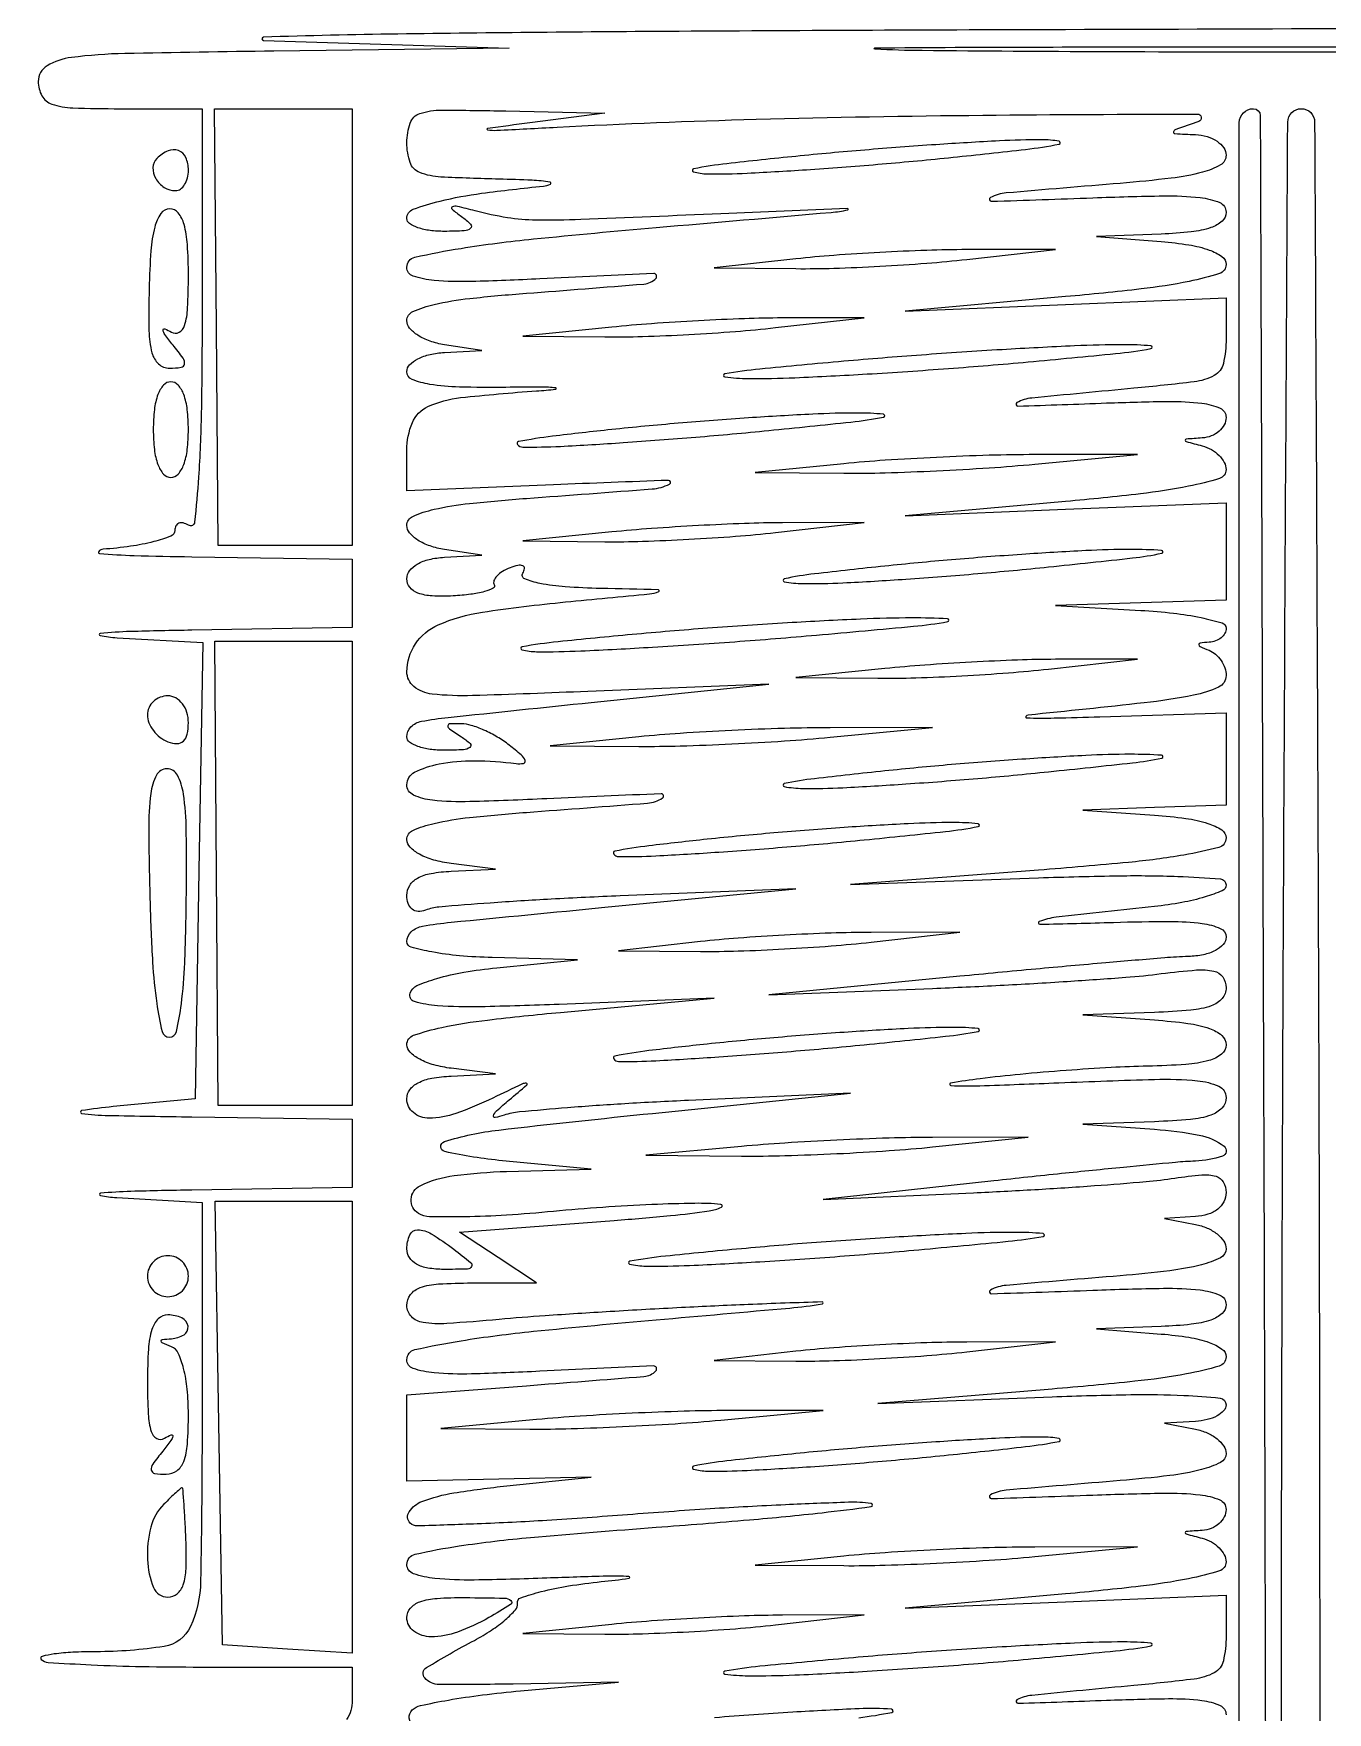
# Model space of a CAD drawing. Extents: x 23 to 255, y 40 to 184.
# Drawn here: x 81.78 to 89.8, y 124.58 to 134.98 of the extents above; entities that cross this region are included whole.
import ezdxf

# ---------------------------------------------------------------- set-up
doc = ezdxf.new("R2010")
doc.units = 0
doc.header["$MEASUREMENT"] = 0

msp = doc.modelspace()

# ---------------------------------------------------------------- linework, layer by layer
for points in [[(207.919475, 175.632891, 0.000007), (191.762556, 175.634099, 0.00002), (173.0434, 175.634494, 0.000013), (151.49745, 175.633531)], [(91.903364, 135.017614, -0.000504), (88.17435, 135.003414, 0.00075), (85.779902, 134.993114, 0.00189), (84.035956, 134.976404, 0.005113), (83.204079, 134.956778, 0.967788), (83.2041, 134.937), (84.7269, 134.888771), (83.26755, 134.870586, 0.00191), (82.344326, 134.855553, 0.026907), (82.014042, 134.831099, 0.101701), (81.86309, 134.779326, 0.265401), (81.8082, 134.6832, 0.12648), (81.831268, 134.593468, 0.188641), (81.8928, 134.5422, 0.072107), (82.022102, 134.518967, 0.008455), (82.3158, 134.514), (82.8234, 134.514), (82.8234, 133.197707, -0.004353), (82.818444, 132.628502, -0.012355), (82.801731, 132.231958, -0.009745), (82.777565, 131.952699, -0.552343), (82.7388, 131.9337, 0.077421), (82.706453, 131.947339, 0.155038), (82.679051, 131.945608, 0.185862), (82.660894, 131.929086, 0.116774), (82.6542, 131.900814, -0.310168), (82.63021, 131.865862, -0.027953), (82.523731, 131.831534, -0.028601), (82.380284, 131.802636, -0.017943), (82.21005, 131.784571, 0.195477), (82.183075, 131.771342, 0.618214), (82.188371, 131.758029, 0.013949), (82.402462, 131.745842, 0.003306), (82.75995, 131.73785), (83.754, 131.7222), (83.754, 131.5107), (83.754, 131.2992), (82.75995, 131.282899, 0.00266), (82.379334, 131.274632, 0.018193), (82.192142, 131.262744, 0.863609), (82.191536, 131.249671, 0.033962), (82.296677, 131.23651), (82.827454, 131.206421), (82.804277, 129.79346), (82.7811, 128.3805), (82.2735, 128.331272, 0.01452), (82.0767, 128.306399, 0.867004), (82.076914, 128.289294, 0.027322), (82.242963, 128.276805, 0.001534), (82.75995, 128.267822), (83.754, 128.2536), (83.754, 128.0421), (83.754, 127.8306), (82.75995, 127.814299, 0.002716), (82.382346, 127.806055, 0.018001), (82.194172, 127.794136, 0.860153), (82.193507, 127.781064, 0.036054), (82.29465, 127.767962), (82.8234, 127.737926), (82.8234, 126.397414, -0.004383), (82.81456, 125.388994, -0.102561), (82.751945, 125.111517, -0.25226), (82.588322, 124.987068, -0.039028), (82.167881, 124.9542, 0.011491), (82.022301, 124.950854, 0.023076), (81.907857, 124.940283, 0.029404), (81.832362, 124.925212, 0.579342), (81.827376, 124.906824, 0.183438), (81.869781, 124.887757, 0.002937), (82.13685, 124.873365, 0.00728), (82.450819, 124.862873, 0.004711), (82.814376, 124.859448), (83.754, 124.859448), (83.754, 124.653024, -0.142466), (83.719285, 124.533662, -0.198633)], [(84.134741, 124.494727, -0.465986), (84.12596, 124.59324, -0.145361), (84.177186, 124.621149, -0.008909), (84.349753, 124.654756, -0.012653), (84.560049, 124.686372, -0.008995), (84.79712, 124.711577), (85.4037, 124.765055), (84.751876, 124.753877, -0.005344), (84.293364, 124.750916, -0.213165), (84.203623, 124.791453, -0.470431), (84.2136, 124.856172, -0.011539), (84.511197, 125.02473, 0.022732), (84.616402, 125.087469, 0.032035), (84.703495, 125.153297, 0.033184), (84.764895, 125.21375, 0.217745), (84.777264, 125.254014, -0.355587), (84.798447, 125.288369, -0.020512), (84.92545, 125.326818, -0.023766), (85.094222, 125.361984, -0.014388), (85.296663, 125.388272, 0.010244), (85.468997, 125.409199, 0.901797), (85.468589, 125.419912, 0.02354), (85.3314, 125.422377, 0.001777), (84.95955, 125.410227, -0.005104), (84.509153, 125.398512, -0.028119), (84.266603, 125.408322, -0.058812), (84.133001, 125.437377, -0.320099), (84.0924, 125.494298, -0.350317), (84.143504, 125.558287, -0.018664), (84.417402, 125.609726, -0.015268), (84.859264, 125.662014, -0.003193), (85.63635, 125.724991, 0.002858), (86.21452, 125.771458, 0.005946), (86.664637, 125.815622, 0.006697), (86.968693, 125.853239, 0.86696), (86.9688, 125.871745, 0.045249), (86.828771, 125.879825, 0.003222), (86.438271, 125.864493, 0.004517), (85.972151, 125.838961, 0.003393), (85.459743, 125.802754, -0.003782), (84.958821, 125.767751, -0.005985), (84.528951, 125.74614, -0.001873), (84.158276, 125.733341, -0.206921), (84.113193, 125.751207, -0.358446), (84.106327, 125.821731, -0.154309), (84.185523, 125.884897, -0.052208), (84.384061, 125.938298, -0.013534), (84.712706, 125.981721), (85.2345, 126.036341), (84.663273, 126.024021), (84.092045, 126.0117), (84.092223, 126.279056), (84.0924, 126.546411), (84.83265, 126.602479, 0.001208), (85.561652, 126.659466, 0.18467), (85.635452, 126.694721, 0.674913), (85.621909, 126.724448, 0.001336), (84.91725, 126.691504, -0.00542), (84.492938, 126.67514, -0.028709), (84.260569, 126.682042, -0.059253), (84.131687, 126.708902, -0.322247), (84.0924, 126.76353, -0.350405), (84.142131, 126.825779, -0.015994), (84.428227, 126.880999, -0.014618), (84.876769, 126.939389, -0.003366), (85.63635, 127.010605, 0.00059), (86.464369, 127.083603, 0.018662), (86.66695, 127.109353, 0.93541), (86.665786, 127.121313, 0.002676), (86.2074, 127.10496, 0.002552), (85.793062, 127.085838, 0.002121), (85.352543, 127.061381, 0.00214), (84.94924, 127.03554, 0.005795), (84.66345, 127.012669, -0.006703), (84.340924, 126.987448, -0.053871), (84.192445, 126.993838, -0.161485), (84.120763, 127.030326, -0.197442), (84.0924, 127.099351, -0.163808), (84.115071, 127.166694, -0.147805), (84.174758, 127.210017, -0.069008), (84.289094, 127.232785, -0.014346), (84.49425, 127.238957), (84.8961, 127.239515), (84.657422, 127.396883), (84.418744, 127.554251), (85.376522, 127.626326, 0.00473), (85.725927, 127.655946, 0.013828), (85.965973, 127.685302, 0.070645), (86.041292, 127.70781, 0.767171), (86.0382, 127.725882, 0.027106), (85.877161, 127.732059, 0.006598), (85.61126, 127.724332, 0.006745), (85.306192, 127.707311, 0.006672), (85.000586, 127.682019, -0.008349), (84.709673, 127.658925, -0.011701), (84.449228, 127.648731, -0.008131), (84.233227, 127.648847, -0.135005), (84.164898, 127.66888, -0.274972), (84.118475, 127.757931, -0.273733), (84.174502, 127.841515, -0.079059), (84.385387, 127.904013, -0.025619), (84.710743, 127.929802), (85.2345, 127.944404), (84.6846, 127.996251, -0.031527), (84.327607, 128.052779, -0.766567), (84.324963, 128.114673, -0.047734), (84.661333, 128.186383, -0.00339), (85.6152, 128.289674), (86.8419, 128.414099), (85.837121, 128.369377, 0.003754), (85.442234, 128.34883, 0.005141), (85.087158, 128.324013, 0.003403), (84.790026, 128.298137, 0.058944), (84.695021, 128.277746, -0.035118), (84.639104, 128.262933, -0.573173), (84.628783, 128.274733, -0.129279), (84.648526, 128.304905, -0.008682), (84.7269, 128.373214, 0.00328), (84.835134, 128.465509, 0.654218), (84.831964, 128.475738, 0.140193), (84.805783, 128.471326, 0.001275), (84.625351, 128.384595, -0.027243), (84.395924, 128.288634, -0.083694), (84.230663, 128.259468, -0.177067), (84.132804, 128.294395, -0.222957), (84.0924, 128.3805, -0.162025), (84.110906, 128.436108, -0.114508), (84.161632, 128.478856, -0.074596), (84.246849, 128.50741, -0.03131), (84.36735, 128.520939), (84.6423, 128.534478), (84.36735, 128.568599, -0.036701), (84.260299, 128.589947, -0.054828), (84.171766, 128.625283, -0.070139), (84.111963, 128.668827, -0.203075), (84.0924, 128.715007, -0.319766), (84.13382, 128.773151, -0.031335), (84.309417, 128.821783, -0.022714), (84.591796, 128.867966, -0.006092), (85.04415, 128.915414), (85.9959, 129.003534), (85.036443, 128.964997, -0.00443), (84.546461, 128.949664, -0.024294), (84.281906, 128.956585, -0.051541), (84.139959, 128.982081, -0.425139), (84.112429, 129.03418, -0.214135), (84.154952, 129.080772, -0.031138), (84.278613, 129.125475, -0.029219), (84.446166, 129.164035, -0.017461), (84.648886, 129.191128), (85.1499, 129.240356), (84.62115, 129.254578, -0.015024), (84.418456, 129.266131, -0.024451), (84.24772, 129.289474, -0.021436), (84.118196, 129.319477, -0.337032), (84.0924, 129.3534, -0.211049), (84.119726, 129.415255, -0.142739), (84.189989, 129.449652, -0.018547), (84.366492, 129.473553, -0.00033), (85.3191, 129.566099), (86.5035, 129.680375), (85.413117, 129.63663, 0.003368), (84.986996, 129.616659, 0.004812), (84.609203, 129.592753, 0.002712), (84.291106, 129.567814, 0.070804), (84.207567, 129.548691, -0.101447), (84.161678, 129.541087, -0.160033), (84.124591, 129.554851, -0.145872), (84.100625, 129.589263, -0.079831), (84.0924, 129.640449, -0.141753), (84.11014, 129.701765, -0.12808), (84.15843, 129.747002, -0.082073), (84.242408, 129.776163, -0.030318), (84.36735, 129.789939), (84.6423, 129.803478), (84.36735, 129.837599, -0.0364), (84.259215, 129.859096, -0.056305), (84.170918, 129.894516, -0.073189), (84.11194, 129.938438, -0.198698), (84.0924, 129.985666, -0.297068), (84.129437, 130.042501, -0.047934), (84.261126, 130.086134, -0.029582), (84.480832, 130.122718, -0.007985), (84.83265, 130.154427, 0.00111), (85.58438, 130.211771, 0.12752), (85.677036, 130.243718, 0.758945), (85.668684, 130.269496, 0.001312), (84.95955, 130.238605, -0.004487), (84.481728, 130.22083, -0.032139), (84.25094, 130.229152, -0.085003), (84.13311, 130.26175, -0.290615), (84.0924, 130.325875, -0.286314), (84.140597, 130.403144, -0.066219), (84.292669, 130.454069, -0.049453), (84.511708, 130.474291, -0.030811), (84.7692, 130.456661, 0.07618), (84.814828, 130.45767, 0.468157), (84.825027, 130.475446, 0.125881), (84.801094, 130.510041, 0.014288), (84.7269, 130.570847, 0.0315), (84.652798, 130.621001, 0.028059), (84.570126, 130.663615, 0.029125), (84.491308, 130.693425, 0.073221), (84.4308, 130.703014, 0.012024), (84.357326, 130.702055, 0.403388), (84.3462, 130.690508, 0.247087), (84.355711, 130.672437, 0.00703), (84.4308, 130.6224, -0.043106), (84.483939, 130.581168, -0.461139), (84.482992, 130.557162, -0.155556), (84.443569, 130.542386, -0.011096), (84.32505, 130.539095, -0.03458), (84.235939, 130.544767, -0.052836), (84.160741, 130.563032, -0.069028), (84.109065, 130.590045, -0.242407), (84.0924, 130.6224, -0.199158), (84.117968, 130.684044, -0.151183), (84.18339, 130.718467, -0.019811), (84.348021, 130.742448, -0.000354), (85.2345, 130.835264), (86.3343, 130.949627), (85.21335, 130.903478, -0.002396), (84.500067, 130.877535, -0.035036), (84.248637, 130.887214, -0.143032), (84.13647, 130.93367, -0.227298), (84.0924, 131.025605, -0.149292), (84.144999, 131.19784, -0.141841), (84.285735, 131.31547, -0.066766), (84.560804, 131.394885, -0.012962), (85.075013, 131.457833, 0.000433), (85.595614, 131.508361, 0.067399), (85.652877, 131.521902, 0.820458), (85.650969, 131.533002, 0.00125), (85.292957, 131.541566, -0.012159), (85.074214, 131.551578, -0.031174), (84.917208, 131.572484, -0.049179), (84.822405, 131.601084, -0.462592), (84.810901, 131.636631, 0.113925), (84.82057, 131.665165, 0.32884), (84.810529, 131.682086, 0.156144), (84.780573, 131.68479, 0.03668), (84.73178, 131.670066, 0.043344), (84.684107, 131.646858, 0.070488), (84.649169, 131.618581, 0.101393), (84.631735, 131.589989, 0.226974), (84.634238, 131.565285, -0.438724), (84.627906, 131.543231, -0.04923), (84.573263, 131.522288, -0.035309), (84.487932, 131.505255, -0.018463), (84.379952, 131.495564, -0.025133), (84.248557, 131.495257, -0.076269), (84.161211, 131.512978, -0.134052), (84.111208, 131.548595, -0.173036), (84.0924, 131.601314, -0.164738), (84.109232, 131.651014, -0.099466), (84.156472, 131.692399, -0.073643), (84.230554, 131.721485, -0.043196), (84.32505, 131.734876), (84.5577, 131.747552), (84.32505, 131.782795, -0.045333), (84.236022, 131.804671, -0.059536), (84.160741, 131.841081, -0.07308), (84.109482, 131.885616, -0.179279), (84.0924, 131.931725, -0.297701), (84.12941, 131.988376, -0.047613), (84.261359, 132.031847, -0.029498), (84.481186, 132.068253, -0.007993), (84.83265, 132.099671, 0.001002), (85.612058, 132.158372, 0.096458), (85.719336, 132.188004, 0.806733), (85.713485, 132.211047, 0.001296), (85.00185, 132.183885), (84.0924, 132.14681), (84.0924, 132.398193, -0.099427), (84.126653, 132.568743, -0.188619), (84.222646, 132.667885, -0.080471), (84.425604, 132.723635, -0.00937), (84.8961, 132.765499, 0.010556), (85.014605, 132.776326, 0.892568), (85.014614, 132.784176, 0.029239), (84.927254, 132.789084, 0.002567), (84.705553, 132.787429, -0.009342), (84.417542, 132.789182, -0.033438), (84.234329, 132.806015, -0.057177), (84.124985, 132.836595, -0.305431), (84.092203, 132.88545, -0.199444), (84.10949, 132.926847, -0.077904), (84.160683, 132.963859, -0.060894), (84.235982, 132.991249, -0.043226), (84.32505, 133.003876), (84.5577, 133.016552), (84.32505, 133.051795, -0.045333), (84.236022, 133.073671, -0.059536), (84.160741, 133.110081, -0.07308), (84.109482, 133.154616, -0.179279), (84.0924, 133.200725, -0.297464), (84.1294, 133.257414, -0.04725), (84.261696, 133.301234, -0.029436), (84.481707, 133.338223, -0.008029), (84.83265, 133.370479, 0.001208), (85.561652, 133.427466, 0.18467), (85.635452, 133.462721, 0.674913), (85.621909, 133.492448, 0.001336), (84.91725, 133.459504, -0.00542), (84.492938, 133.44314, -0.028709), (84.260569, 133.450042, -0.059253), (84.131687, 133.476902, -0.322247), (84.0924, 133.53153, -0.350541), (84.142144, 133.593764, -0.016029), (84.428043, 133.648783, -0.014625), (84.876473, 133.706868, -0.003362), (85.63635, 133.777621, 0.000138), (86.721725, 133.871628, 0.030432), (86.82398, 133.886823, 0.919586), (86.822925, 133.895244, 0.000349), (86.0382, 133.862585, -0.000698), (85.169298, 133.827031, -0.012851), (84.893399, 133.823224, -0.036748), (84.715229, 133.83847, -0.024749), (84.5154, 133.880711, 0.006222), (84.405184, 133.90831, 0.157263), (84.374604, 133.905887, 0.56479), (84.372324, 133.890952, 0.018453), (84.4308, 133.845834, -0.037312), (84.487655, 133.798445, -0.439548), (84.486964, 133.772769, -0.168291), (84.448341, 133.757244, -0.010792), (84.32505, 133.753895, -0.032975), (84.235931, 133.759281, -0.050764), (84.160741, 133.776706, -0.065847), (84.108862, 133.802452, -0.249657), (84.0924, 133.833367, -0.311563), (84.132189, 133.891022, -0.032375), (84.298257, 133.942019, -0.025127), (84.555799, 133.989676, -0.008278), (84.9384, 134.034326, 0.089826), (84.981678, 134.046714, 0.732188), (84.979775, 134.059205, 0.027706), (84.867917, 134.070453, 0.005279), (84.66345, 134.077461, -0.006237), (84.302406, 134.090528, -0.081867), (84.172009, 134.118597, -0.219941), (84.112635, 134.180765, -0.082544), (84.0924, 134.3025, -0.083626), (84.11305, 134.425101, -0.235694), (84.173463, 134.484168, -0.078723), (84.307612, 134.505001, -0.005033), (84.70575, 134.499778), (85.3191, 134.485556), (84.8538, 134.4257, 0.001609), (84.591669, 134.391122, 0.865012), (84.591588, 134.383079, 0.051262), (84.649223, 134.380067, 0.000622), (85.023, 134.399324, -0.00648), (86.257636, 134.448435, -0.004428), (87.661232, 134.473619, -0.001804), (88.991455, 134.480904, -0.845633), (88.9992, 134.435447, 0.002136), (88.856103, 134.384841, 0.248644), (88.843204, 134.370692, 0.472098), (88.851192, 134.359744, 0.003502), (88.97805, 134.353233, -0.060571), (89.050837, 134.341093, -0.076687), (89.112485, 134.312121, -0.092644), (89.153848, 134.271433, -0.153404), (89.1684, 134.225118, -0.270959), (89.133506, 134.165455, -0.063457), (89.02185, 134.120128, -0.035148), (88.828682, 134.083254, -0.009062), (88.51275, 134.051482, 0.001076), (87.806012, 133.991794, 0.100385), (87.707696, 133.962829, 0.794875), (87.713672, 133.940276, 0.00149), (88.34355, 133.961969, -0.005209), (88.780075, 133.973754, -0.031098), (89.00745, 133.963377, -0.071975), (89.128756, 133.932211, -0.302668), (89.1684, 133.87272, -0.215336), (89.143465, 133.817507, -0.099699), (89.07381, 133.777285, -0.054779), (88.95267, 133.750771, -0.017027), (88.76655, 133.737351), (88.3647, 133.722102), (88.76655, 133.690416, -0.019505), (88.938382, 133.670098, -0.045543), (89.063814, 133.638374, -0.068169), (89.142979, 133.597675, -0.244662), (89.1684, 133.548833, -0.327173), (89.126815, 133.492084, -0.027038), (88.938732, 133.443668, -0.021158), (88.642259, 133.397168, -0.005888), (88.17435, 133.349517), (87.1803, 133.260097), (88.17435, 133.30096), (89.1684, 133.341823), (89.1684, 133.088645, -0.055454), (89.151322, 132.935136, -0.217403), (89.095071, 132.8611, -0.093782), (88.97016, 132.821651, -0.006343), (88.59735, 132.781908, 0.001159), (87.964126, 132.721036, 0.099484), (87.872502, 132.693047, 0.791353), (87.878254, 132.671674, 0.001728), (88.42815, 132.690616, -0.006153), (88.811551, 132.700426, -0.033404), (89.019097, 132.68931, -0.074796), (89.131272, 132.658313, -0.296203), (89.1684, 132.601138, -0.122331), (89.157074, 132.555538, -0.09365), (89.12491, 132.515244, -0.084741), (89.076913, 132.486388, -0.076659), (89.02035, 132.473786, 0.002113), (88.921035, 132.466781, 0.392517), (88.9146, 132.459847, 0.339035), (88.920845, 132.451696, 0.001923), (89.02035, 132.425283, -0.064396), (89.076949, 132.402399, -0.067366), (89.12491, 132.366137, -0.074813), (89.157318, 132.322569, -0.123168), (89.1684, 132.278265, -0.329532), (89.127283, 132.222653, -0.025287), (88.935714, 132.174363, -0.020682), (88.637698, 132.127794, -0.005984), (88.17435, 132.080517), (87.1803, 131.991097), (88.17435, 132.03196), (89.1684, 132.072823), (89.1684, 131.770612), (89.1684, 131.4684), (88.63965, 131.452099), (88.1109, 131.435799), (88.63965, 131.405762, -0.014263), (88.842341, 131.388437, -0.023105), (89.01308, 131.360884, -0.019348), (89.143559, 131.328276, -0.333393), (89.1684, 131.295163, -0.1274), (89.160306, 131.263912, -0.093808), (89.137336, 131.236303, -0.083463), (89.103058, 131.216529, -0.073541), (89.06265, 131.207921, 0.011437), (89.007373, 131.203158, 0.382689), (88.9992, 131.194044, 0.295955), (89.00683, 131.182282, 0.009076), (89.06265, 131.158571, -0.083626), (89.103079, 131.133762, -0.064866), (89.137336, 131.095017, -0.064907), (89.160503, 131.048817, -0.083991), (89.1684, 131.002138, -0.294335), (89.121956, 130.930076, -0.05715), (88.967412, 130.880296, -0.021864), (88.660733, 130.83278, -0.002319), (87.9417, 130.756745, 0.24253), (87.927949, 130.747803, 0.567912), (87.932579, 130.739615, 0.010778), (88.10405, 130.739338, 0.002649), (88.38585, 130.746452), (89.1684, 130.770357), (89.1684, 130.484879), (89.1684, 130.1994), (88.72425, 130.18375), (88.2801, 130.168101), (88.72425, 130.137029, -0.016544), (88.918904, 130.116923, -0.043076), (89.056149, 130.085927, -0.067069), (89.141252, 130.045638, -0.253933), (89.1684, 129.995631, -0.339471), (89.123858, 129.937586, -0.023049), (88.907224, 129.890131, -0.018615), (88.564495, 129.84451, -0.004725), (88.00515, 129.796479), (86.8419, 129.707655), (88.00515, 129.748836, -0.005046), (88.508364, 129.761568, -0.013284), (88.869103, 129.757469, -0.009188), (89.133244, 129.742581, -0.392506), (89.1684, 129.704696, -0.301264), (89.144594, 129.668772, -0.027141), (89.037931, 129.630312, -0.028153), (88.894474, 129.595889, -0.017843), (88.72425, 129.571288, 0.001015), (88.115127, 129.504088, 0.064532), (88.010997, 129.478518, 0.839703), (88.014505, 129.460838, 0.002255), (88.47045, 129.472942, -0.007054), (88.82021, 129.478868, -0.033215), (89.020572, 129.466113, -0.067614), (89.132603, 129.43571, -0.301349), (89.1684, 129.381709, -0.184313), (89.151244, 129.336751, -0.091276), (89.102263, 129.298762, -0.068249), (89.027608, 129.272241, -0.043223), (88.93575, 129.261289, 0.01235), (88.787802, 129.252851, 0.00115), (88.423523, 129.222189, 0.001479), (87.989276, 129.183338, 0.001161), (87.5187, 129.138731), (86.3343, 129.023684), (87.3495, 129.063962, 0.003062), (87.767642, 129.083117, 0.003084), (88.184528, 129.107354, 0.003008), (88.547553, 129.132901, 0.012418), (88.76655, 129.155119, -0.011003), (88.9849, 129.177896, -0.073871), (89.093381, 129.170775, -0.188955), (89.147374, 129.134895, -0.15389), (89.1684, 129.068199, -0.180022), (89.14331, 129.000771, -0.132185), (89.076678, 128.955625, -0.06139), (88.949912, 128.928603, -0.013045), (88.72425, 128.91475), (88.2801, 128.899101), (88.72425, 128.868029, -0.015175), (88.931964, 128.847148, -0.050622), (89.065187, 128.815716, -0.092421), (89.14157, 128.772269, -0.220814), (89.1684, 128.714479, -0.229959), (89.140139, 128.656281, -0.100587), (89.061541, 128.616733, -0.049248), (88.919165, 128.592695, -0.01213), (88.68195, 128.582112, 0.008911), (88.456192, 128.573495, 0.004728), (88.176862, 128.555194, 0.004703), (87.891531, 128.531088, 0.007272), (87.6456, 128.504364, 0.014368), (87.461796, 128.4763, 0.890433), (87.462711, 128.462125, 0.021578), (87.641822, 128.46066, 0.001593), (88.13205, 128.479375, -0.003388), (88.725166, 128.499884, -0.02896), (88.990819, 128.491882, -0.082736), (89.123069, 128.457674, -0.296396), (89.1684, 128.387922, -0.188551), (89.142919, 128.322754, -0.12558), (89.074851, 128.278595, -0.059374), (88.94698, 128.251737, -0.013301), (88.72425, 128.23795), (88.2801, 128.222301), (88.72425, 128.191229, -0.029405), (89.001535, 128.155362, -0.119158), (89.155636, 128.085688, -0.593968), (89.14562, 128.024775, -0.075858), (88.97805, 127.993511, 0.014927), (88.854881, 127.985756, 0.001215), (88.532975, 127.955029, 0.001633), (88.149103, 127.916181, 0.001255), (87.7302, 127.871341), (86.6727, 127.755461), (87.6033, 127.797784, 0.003274), (87.982845, 127.817536, 0.0035), (88.353728, 127.841879, 0.003323), (88.672218, 127.867153, 0.01636), (88.85115, 127.888466, -0.015877), (89.017692, 127.908466, -0.090824), (89.105954, 127.900199, -0.19862), (89.151276, 127.864537, -0.128701), (89.1684, 127.799113, -0.119407), (89.15468, 127.742482, -0.108046), (89.116247, 127.695975, -0.090894), (89.055541, 127.664091, -0.060543), (88.97805, 127.649879), (88.7877, 127.638358), (88.97805, 127.601695, -0.054654), (89.050851, 127.579217, -0.065144), (89.112485, 127.542374, -0.076719), (89.154205, 127.497479, -0.150019), (89.1684, 127.451234, -0.284751), (89.133811, 127.395423, -0.052718), (89.015366, 127.351404, -0.032578), (88.81881, 127.31455, -0.009528), (88.51275, 127.283482, 0.001076), (87.806012, 127.223794, 0.100385), (87.707696, 127.194829, 0.794875), (87.713672, 127.172276, 0.00149), (88.34355, 127.193969, -0.005209), (88.780075, 127.205754, -0.031098), (89.00745, 127.195377, -0.071975), (89.128756, 127.164211, -0.302668), (89.1684, 127.10472, -0.215336), (89.143465, 127.049507, -0.099699), (89.07381, 127.009285, -0.054779), (88.95267, 126.982771, -0.017027), (88.76655, 126.969351), (88.3647, 126.954102), (88.76655, 126.922416, -0.019489), (88.938502, 126.90209, -0.045624), (89.063902, 126.870361, -0.06841), (89.142978, 126.829634, -0.244341), (89.1684, 126.780718, -0.333863), (89.125302, 126.723368, -0.024842), (88.922747, 126.675468, -0.019781), (88.602992, 126.629434, -0.005253), (88.08975, 126.581604), (87.0111, 126.492501), (88.08975, 126.53354, -0.005076), (88.578603, 126.54717, -0.016024), (88.906327, 126.542476, -0.014922), (89.13077, 126.525338, -0.383482), (89.1684, 126.483489, -0.191342), (89.154223, 126.447799, -0.080212), (89.112485, 126.415773, -0.063069), (89.050901, 126.391998, -0.045534), (88.97805, 126.380879), (88.7877, 126.369358), (88.97805, 126.332695, -0.054654), (89.050851, 126.310217, -0.065144), (89.112485, 126.273374, -0.076719), (89.154205, 126.228479, -0.150019), (89.1684, 126.182234, -0.284751), (89.133811, 126.126423, -0.052718), (89.015366, 126.082404, -0.032578), (88.81881, 126.04555, -0.009528), (88.51275, 126.014482, 0.001076), (87.806012, 125.954794, 0.100385), (87.707696, 125.925829, 0.794875), (87.713672, 125.903276, 0.00149), (88.34355, 125.924969, -0.005209), (88.780075, 125.936754, -0.031098), (89.00745, 125.926377, -0.071975), (89.128756, 125.895211, -0.302668), (89.1684, 125.83572, -0.119792), (89.157076, 125.789134, -0.093668), (89.12491, 125.748002, -0.085511), (89.076909, 125.718591, -0.078389), (89.02035, 125.705786, 0.002113), (88.921035, 125.698781, 0.392517), (88.9146, 125.691847, 0.339035), (88.920845, 125.683696, 0.001923), (89.02035, 125.657283, -0.064396), (89.076949, 125.634399, -0.067366), (89.12491, 125.598137, -0.074813), (89.157318, 125.554569, -0.123168), (89.1684, 125.510265, -0.329532), (89.127283, 125.454653, -0.025287), (88.935714, 125.406363, -0.020682), (88.637698, 125.359794, -0.005984), (88.17435, 125.312517), (87.1803, 125.223097), (88.17435, 125.26396), (89.1684, 125.304823), (89.1684, 125.051645, -0.055454), (89.151322, 124.898136, -0.217403), (89.095071, 124.8241, -0.093782), (88.97016, 124.784651, -0.006343), (88.59735, 124.744908, 0.001159), (87.964126, 124.684036, 0.099484), (87.872502, 124.656047, 0.791353), (87.878254, 124.634674, 0.001728), (88.42815, 124.653616, -0.006153), (88.811551, 124.663426, -0.033404), (89.019097, 124.65231, -0.074796), (89.131272, 124.621313, -0.296203), (89.1684, 124.564138, -0.122331)], [(86.892604, 124.545481, 0.018822), (87.096923, 124.578603, 0.873133), (87.0957, 124.597959, 0.029024), (86.89406, 124.600807, 0.004213), (86.483936, 124.579323, 0.004759), (85.998966, 124.545183, 0.00406)]]:
    msp.add_lwpolyline(points, format="xyb")
for points in [[(92.23515, 134.8736, -0.001512), (91.10866, 134.866194, -0.000887), (89.7606, 134.863801, -0.000887), (88.41254, 134.866194, -0.001512), (87.28605, 134.8736, -0.009866), (86.992036, 134.882227, -0.971091), (86.992197, 134.890378, -0.002001), (87.98585, 134.89594, -0.000399), (89.7606, 134.897357, -0.000399), (91.53535, 134.89594, -0.002001), (92.529003, 134.890378, -0.971091), (92.529164, 134.882227, -0.009866)], [(89.421921, 109.256247, -0.00022), (89.416699, 98.200427, -0.000608), (89.400132, 90.41757, -0.000024), (89.378598, 84.072862, -0.586229), (89.337603, 84.050098, -0.259926), (89.250349, 84.206593, -0.000007), (89.249989, 109.309122, -0.000006), (89.250289, 134.426694, -0.414207), (89.337597, 134.514, -0.413209), (89.380153, 134.471589, -0.000023), (89.401315, 128.218934, -0.000627), (89.417454, 120.47336, -0.000215)], [(89.739592, 109.5852, -0.000163), (89.724323, 96.651871, -0.000895), (89.701294, 89.668949, -0.000083), (89.675221, 84.707606, -0.321328), (89.61255, 84.62115, -0.510473), (89.549774, 84.666178, -0.000085), (89.52801, 89.59988, -0.000899), (89.510989, 96.565063, -0.000161), (89.5068, 109.54995, -0.000126), (89.510436, 124.03322, -0.001147), (89.528058, 130.336816, -0.000205), (89.550569, 134.431218, -0.412484), (89.633842, 134.514, -0.412731), (89.717075, 134.431187, -0.000206), (89.736084, 130.346229, -0.001149), (89.74832, 124.054771, -0.000125)], [(86.5035, 134.21874, 0.002931), (86.075397, 134.173309, 0.020782), (85.868967, 134.141446, 0.786773), (85.868176, 134.122984, 0.066586), (85.9536, 134.110299, 0.016099), (86.201102, 134.114693, 0.004347), (86.592859, 134.137693, 0.004396), (87.037405, 134.171601, 0.004544), (87.4764, 134.212993, 0.002603), (87.925913, 134.261869, 0.020301), (88.134109, 134.29421, 0.827473), (88.133997, 134.311721, 0.045965), (88.0263, 134.321434, 0.012478), (87.7637, 134.314375, 0.003877), (87.369593, 134.290866, 0.003873), (86.929403, 134.257753, 0.004259)], [(82.5437, 134.2061, 0.191124), (82.51896, 134.148818, 0.139481), (82.536096, 134.080904, 0.123736), (82.589065, 134.026339, 0.139398), (82.659193, 134.0064, 0.156819), (82.689555, 134.016163, 0.097386), (82.715415, 134.043677, 0.079459), (82.732872, 134.084774, 0.06085), (82.7388, 134.1333, 0.103624), (82.722412, 134.211525, 0.202875), (82.676978, 134.254488, 0.1934), (82.612641, 134.252883, 0.094876)], [(82.495324, 133.4001, 0.009893), (82.494585, 133.137697, 0.058566), (82.512894, 133.001849, 0.144941), (82.554016, 132.933067, 0.188195), (82.621843, 132.9066, 0.034407), (82.694087, 132.911577, 0.332412), (82.714657, 132.931903, 0.195675), (82.705976, 132.967855, 0.014529), (82.643409, 133.04974, -0.00972), (82.592984, 133.114434, -0.129017), (82.581698, 133.142205, -0.575929), (82.591878, 133.150026, -0.037782), (82.63305, 133.129347, 0.267867), (82.681164, 133.128502, 0.195371), (82.715493, 133.171039, 0.061623), (82.734096, 133.279385, 0.011739), (82.7388, 133.479707, 0.015592), (82.732774, 133.67291, 0.052862), (82.711714, 133.79709, 0.09974), (82.675414, 133.868122, 0.228753), (82.62264, 133.8936, 0.249639), (82.568335, 133.864685, 0.085145), (82.530531, 133.780564, 0.045015), (82.506442, 133.633645, 0.012486)], [(86.5035, 133.5834), (85.9959, 133.527244), (86.5035, 133.52291, 0.010135), (86.737466, 133.525656, 0.005574), (87.023526, 133.538007, 0.005554), (87.313585, 133.557006, 0.008855), (87.561, 133.580388), (88.1109, 133.642199), (87.561, 133.640878, 0.008002), (87.313602, 133.636323, 0.004972), (87.023526, 133.623448, 0.004987), (86.737487, 133.605038, 0.008984)], [(85.3614, 133.1604), (84.8115, 133.105004), (85.3191, 133.10029, 0.010198), (85.553066, 133.10289, 0.005609), (85.839126, 133.115118, 0.005589), (86.129185, 133.134033, 0.00891), (86.3766, 133.157388), (86.9265, 133.219199), (86.4189, 133.217498, 0.00816), (86.184936, 133.212895, 0.004488), (85.898874, 133.200023, 0.004472), (85.60881, 133.181759, 0.007143)], [(86.7996, 132.9489, 0.002061), (86.279876, 132.90072, 0.020348), (86.062425, 132.870686, 0.855531), (86.06283, 132.852724, 0.030783), (86.2074, 132.842396, 0.013405), (86.49648, 132.847321, 0.003846), (86.943684, 132.87039, 0.003868), (87.447915, 132.904208, 0.004104), (87.9417, 132.945242, 0.001852), (88.484174, 132.996834, 0.019857), (88.703034, 133.027282, 0.874182), (88.702283, 133.044392, 0.023274), (88.5339, 133.051746, 0.010644), (88.229884, 133.044392, 0.00344), (87.780167, 133.020827, 0.003428), (87.28029, 132.987743, 0.003843)], [(82.521257, 132.5259, 0.027904), (82.528198, 132.401632, 0.060187), (82.550177, 132.308525, 0.092447), (82.584818, 132.250262, 0.215761), (82.630029, 132.2298, 0.215761), (82.67524, 132.250262, 0.092447), (82.709881, 132.308525, 0.060187), (82.731859, 132.401632, 0.027904), (82.7388, 132.5259, 0.027904), (82.731859, 132.650168, 0.060187), (82.709881, 132.743275, 0.092447), (82.67524, 132.801538, 0.215761), (82.630029, 132.822, 0.215761), (82.584818, 132.801538, 0.092447), (82.550177, 132.743275, 0.060187), (82.528198, 132.650168, 0.027904)], [(85.3614, 132.5259, 0.003997), (84.99495, 132.484511, 0.018431), (84.784064, 132.451058, 0.585146), (84.778052, 132.43278, 0.206676), (84.8115, 132.417758, 0.01661), (85.04336, 132.422102, 0.003837), (85.43331, 132.44538, 0.003958), (85.882219, 132.479208, 0.003861), (86.3343, 132.520393, 0.001973), (86.843697, 132.5728, 0.021932), (87.045776, 132.603408, 0.864329), (87.044921, 132.620873, 0.024386), (86.8842, 132.628535, 0.012227), (86.606924, 132.62144, 0.004315), (86.210044, 132.59813, 0.004281), (85.774199, 132.565004, 0.005014)], [(86.7996, 132.3144), (86.2497, 132.259004), (86.7996, 132.255459, 0.008858), (87.055674, 132.258346, 0.004632), (87.374351, 132.270541, 0.004605), (87.701038, 132.289092, 0.007033), (87.984, 132.311778), (88.6185, 132.371642), (87.984, 132.370719, 0.006977), (87.701048, 132.366359, 0.004538), (87.374351, 132.353795, 0.004563), (87.055698, 132.335727, 0.008659)], [(85.3614, 131.8914), (84.8115, 131.836004), (85.3191, 131.83129, 0.010198), (85.553066, 131.83389, 0.005609), (85.839126, 131.846118, 0.005589), (86.129185, 131.865033, 0.00891), (86.3766, 131.888388), (86.9265, 131.950199), (86.4189, 131.948498, 0.00816), (86.184936, 131.943895, 0.004488), (85.898874, 131.931023, 0.004472), (85.60881, 131.912759, 0.007143)], [(87.0534, 131.6799, 0.002609), (86.618848, 131.632041, 0.023766), (86.430901, 131.601241, 0.821937), (86.431179, 131.582826, 0.041652), (86.5458, 131.571732, 0.015932), (86.7933, 131.576346, 0.004302), (87.185059, 131.599527, 0.004351), (87.629605, 131.63356, 0.004497), (88.0686, 131.674993, 0.001707), (88.58852, 131.730581, 0.025013), (88.770374, 131.759917, 0.871481), (88.769115, 131.777175, 0.016644), (88.5762, 131.783161, 0.012093), (88.298924, 131.775825, 0.004268), (87.902044, 131.752313, 0.004233), (87.466199, 131.71905, 0.004959)], [(85.4883, 131.256122, 0.0027), (85.029557, 131.211375, 0.018725), (84.806026, 131.179856, 0.804108), (84.805332, 131.161965, 0.061409), (84.8961, 131.149873, 0.013774), (85.16981, 131.154738, 0.00347), (85.614936, 131.17802, 0.003539), (86.123527, 131.211777, 0.003564), (86.6304, 131.252659, 0.001454), (87.231769, 131.307243, 0.021028), (87.443829, 131.336149, 0.889782), (87.442796, 131.353056, 0.014467), (87.2226, 131.358909, 0.010443), (86.903997, 131.3515, 0.003766), (86.451418, 131.328097, 0.003733), (85.955881, 131.295013, 0.004427)], [(87.0534, 131.0454), (86.5035, 130.990004), (87.0111, 130.98529, 0.010198), (87.245066, 130.98789, 0.005609), (87.531126, 131.000118, 0.005589), (87.821185, 131.019033, 0.00891), (88.0686, 131.042388), (88.6185, 131.104199), (88.1109, 131.102498, 0.00816), (87.876936, 131.097895, 0.004488), (87.590874, 131.085023, 0.004472), (87.30081, 131.066759, 0.007143)], [(82.485, 130.758351, 0.096313), (82.494467, 130.70966, 0.06686), (82.522277, 130.660816, 0.064359), (82.563388, 130.61923, 0.074185), (82.6119, 130.591806, 0.086117), (82.667998, 130.58075, 0.195231), (82.707719, 130.595829, 0.155809), (82.731457, 130.637947, 0.051069), (82.7388, 130.709655, 0.074555), (82.729256, 130.773308, 0.088591), (82.701535, 130.827293, 0.100732), (82.660307, 130.863371, 0.130258), (82.6119, 130.8762, 0.091732), (82.563455, 130.867237, 0.095925), (82.522277, 130.841582, 0.099462), (82.49472, 130.803315, 0.106859)], [(85.5306, 130.6224), (84.9807, 130.567004), (85.5306, 130.563459, 0.008858), (85.786674, 130.566346, 0.004632), (86.105351, 130.578541, 0.004605), (86.432038, 130.597092, 0.007033), (86.715, 130.619778), (87.3495, 130.679642), (86.715, 130.678719, 0.006977), (86.432048, 130.674359, 0.004538), (86.105351, 130.661795, 0.004563), (85.786698, 130.643727, 0.008659)], [(87.0534, 130.4109, 0.002609), (86.618848, 130.363041, 0.023766), (86.430901, 130.332241, 0.821937), (86.431179, 130.313826, 0.041652), (86.5458, 130.302732, 0.015932), (86.7933, 130.307346, 0.004302), (87.185059, 130.330527, 0.004351), (87.629605, 130.36456, 0.004497), (88.0686, 130.405993, 0.001707), (88.58852, 130.461581, 0.025013), (88.770374, 130.490917, 0.871481), (88.769115, 130.508175, 0.016644), (88.5762, 130.514161, 0.012093), (88.298924, 130.506825, 0.004268), (87.902044, 130.483313, 0.004233), (87.466199, 130.45005, 0.004959)], [(82.501101, 129.5931, 0.007572), (82.517002, 129.226798, 0.021067), (82.542874, 128.970621, 0.022522), (82.575954, 128.79657, 0.347545), (82.620693, 128.7612, 0.350752), (82.665267, 128.796856, 0.024037), (82.695125, 128.96736, 0.021416), (82.716178, 129.222086, 0.007301), (82.72547, 129.5931, 0.005103), (82.725575, 130.042713, 0.033214), (82.708326, 130.268119, 0.082633), (82.67117, 130.385048, 0.281672), (82.605878, 130.425, 0.282171), (82.540994, 130.385216, 0.086572), (82.505778, 130.270561, 0.03349), (82.492731, 130.047152, 0.004904)], [(85.9536, 129.9879, 0.004095), (85.592475, 129.947041, 0.018055), (85.380918, 129.91356, 0.554297), (85.373982, 129.895433, 0.231771), (85.4037, 129.880394, 0.01643), (85.635559, 129.885002, 0.003795), (86.02551, 129.908552, 0.003915), (86.474419, 129.942617, 0.003819), (86.9265, 129.983965, 0.00203), (87.429041, 130.035861, 0.021529), (87.632596, 130.066629, 0.863358), (87.631788, 130.083937, 0.025647), (87.4764, 130.091471, 0.012026), (87.199124, 130.084016, 0.004244), (86.802244, 130.060405, 0.00421), (86.366399, 130.027072, 0.004931)], [(85.9113, 129.3534), (85.4037, 129.297244), (85.9113, 129.29291, 0.010135), (86.145266, 129.295656, 0.005574), (86.431326, 129.308007, 0.005554), (86.721385, 129.327006, 0.008855), (86.9688, 129.350388), (87.5187, 129.412199), (86.9688, 129.410878, 0.008002), (86.721402, 129.406323, 0.004972), (86.431326, 129.393448, 0.004987), (86.145287, 129.375038, 0.008984)], [(85.9536, 128.7189, 0.004095), (85.592475, 128.678041, 0.018055), (85.380918, 128.64456, 0.554297), (85.373982, 128.626433, 0.231771), (85.4037, 128.611394, 0.01643), (85.635559, 128.616002, 0.003795), (86.02551, 128.639552, 0.003915), (86.474419, 128.673617, 0.003819), (86.9265, 128.714965, 0.00203), (87.429041, 128.766861, 0.021529), (87.632596, 128.797629, 0.863358), (87.631788, 128.814937, 0.025647), (87.4764, 128.822471, 0.012026), (87.199124, 128.815016, 0.004244), (86.802244, 128.791405, 0.00421), (86.366399, 128.758072, 0.004931)], [(86.1651, 128.0844), (85.5729, 128.029678), (86.1651, 128.025247, 0.008675), (86.434688, 128.027908, 0.005081), (86.7573, 128.039972, 0.00508), (87.079895, 128.058607, 0.008605), (87.3495, 128.081597), (87.9417, 128.142378), (87.3495, 128.14075, 0.007062), (87.079914, 128.1362, 0.004136), (86.7573, 128.123525, 0.004135), (86.434701, 128.105502, 0.007015)], [(84.38352, 127.447209, -0.008245), (84.487319, 127.365974, -0.354449), (84.492736, 127.340433, -0.275202), (84.467874, 127.324796, -0.006077), (84.32007, 127.323, -0.041065), (84.222827, 127.331, -0.086296), (84.151495, 127.355939, -0.122329), (84.108231, 127.396401, -0.144851), (84.0924, 127.4499, -0.102486), (84.110281, 127.536221, -0.301552), (84.158708, 127.567708, -0.137071), (84.243512, 127.543168, -0.023362)], [(86.1651, 127.450678, 0.002574), (85.69454, 127.404897, 0.019391), (85.473188, 127.373498, 0.81396), (85.472737, 127.35526, 0.054239), (85.5729, 127.343106, 0.014339), (85.844483, 127.347533, 0.003761), (86.27931, 127.370381, 0.003817), (86.77422, 127.403914, 0.003903), (87.2649, 127.44478, 0.001773), (87.818659, 127.497236, 0.020427), (88.035059, 127.527476, 0.875435), (88.034242, 127.544823, 0.021566), (87.8571, 127.552351, 0.011108), (87.555482, 127.545453, 0.003734), (87.115793, 127.522325, 0.003713), (86.629592, 127.489484, 0.004242)], [(82.485, 127.2807, 0.099038), (82.494688, 127.23227, 0.097945), (82.522277, 127.191077, 0.097945), (82.56347, 127.163488, 0.099038), (82.6119, 127.1538, 0.099038), (82.66033, 127.163488, 0.097945), (82.701523, 127.191077, 0.097945), (82.729112, 127.23227, 0.099038), (82.7388, 127.2807, 0.099038), (82.729112, 127.32913, 0.097945), (82.701523, 127.370323, 0.097945), (82.66033, 127.397912, 0.099038), (82.6119, 127.4076, 0.099038), (82.56347, 127.397912, 0.097945), (82.522277, 127.370323, 0.097945), (82.494688, 127.32913, 0.099038)], [(82.485, 126.627107, 0.011739), (82.489704, 126.426785, 0.061623), (82.508307, 126.318439, 0.195371), (82.542636, 126.275902, 0.267867), (82.59075, 126.276747, -0.037782), (82.631922, 126.297426, -0.575929), (82.642102, 126.289605, -0.129017), (82.630816, 126.261834, -0.00972), (82.580391, 126.19714, 0.014496), (82.517832, 126.115275, 0.194971), (82.509092, 126.079315, 0.332946), (82.529584, 126.058991, 0.034637), (82.601541, 126.054, 0.160598), (82.667097, 126.075614, 0.146485), (82.709881, 126.132725, 0.071828), (82.732694, 126.240478, 0.016308), (82.7388, 126.42765, 0.023784), (82.731524, 126.580534, 0.038427), (82.709249, 126.70881, 0.045744), (82.675847, 126.803184, 0.191197), (82.63305, 126.843971, -0.009076), (82.57723, 126.867682, -0.295955), (82.5696, 126.879444, -0.382689), (82.577773, 126.888558, -0.011437), (82.63305, 126.893321, 0.122487), (82.711673, 126.918232, 0.299081), (82.736327, 126.97074, 0.254196), (82.698122, 127.022042, 0.108637), (82.6119, 127.041, 0.197827), (82.552257, 127.016441, 0.123643), (82.512635, 126.950868, 0.059884), (82.490912, 126.830037, 0.014564)], [(86.5035, 126.8154), (85.9959, 126.759244), (86.5035, 126.75491, 0.010135), (86.737466, 126.757656, 0.005574), (87.023526, 126.770007, 0.005554), (87.313585, 126.789006, 0.008855), (87.561, 126.812388), (88.1109, 126.874199), (87.561, 126.872878, 0.008002), (87.313602, 126.868323, 0.004972), (87.023526, 126.855448, 0.004987), (86.737487, 126.837038, 0.008984)], [(84.8961, 126.3924), (84.3039, 126.337678), (84.8538, 126.333797, 0.008912), (85.109874, 126.336553, 0.004661), (85.428551, 126.34864, 0.004633), (85.755238, 126.367117, 0.007076), (86.0382, 126.389778), (86.6727, 126.449642), (86.0805, 126.448382, 0.007111), (85.810914, 126.443974, 0.004165), (85.4883, 126.431417, 0.004164), (85.165701, 126.413476, 0.007064)], [(86.5035, 126.18174, 0.002931), (86.075397, 126.136309, 0.020782), (85.868967, 126.104446, 0.786773), (85.868176, 126.085984, 0.066586), (85.9536, 126.073299, 0.016099), (86.201102, 126.077693, 0.004347), (86.592859, 126.100693, 0.004396), (87.037405, 126.134601, 0.004544), (87.4764, 126.175993, 0.002603), (87.925913, 126.224869, 0.020301), (88.134109, 126.25721, 0.827473), (88.133997, 126.274721, 0.045965), (88.0263, 126.284434, 0.012478), (87.7637, 126.277375, 0.003877), (87.369593, 126.253866, 0.003873), (86.929403, 126.220753, 0.004259)], [(82.58652, 125.86788, 0.135151), (82.505908, 125.726013, 0.0729), (82.485187, 125.524579, 0.085547), (82.522548, 125.352431, 0.305616), (82.611291, 125.2926, 0.174934), (82.668887, 125.313387, 0.139827), (82.706405, 125.368201, 0.071589), (82.724539, 125.468179, 0.018918), (82.724322, 125.631, 0.003183), (82.71841, 125.760757, 0.005294), (82.711576, 125.869995, 0.001126), (82.704414, 125.964901, 0.391671), (82.699551, 125.9694, 0.181284), (82.692158, 125.966629, 0.003613), (82.6616, 125.939579, 0.008106), (82.626261, 125.906788, 0.005295)], [(86.7996, 125.5464), (86.2497, 125.491004), (86.7996, 125.487459, 0.008858), (87.055674, 125.490346, 0.004632), (87.374351, 125.502541, 0.004605), (87.701038, 125.521092, 0.007033), (87.984, 125.543778), (88.6185, 125.603642), (87.984, 125.602719, 0.006977), (87.701048, 125.598359, 0.004538), (87.374351, 125.585795, 0.004563), (87.055698, 125.567727, 0.008659)], [(84.6, 125.1657, -0.042407), (84.406102, 125.075704, -0.087671), (84.242144, 125.046732, -0.157491), (84.135682, 125.081119, -0.241001), (84.0924, 125.1657, -0.182017), (84.114417, 125.224177, -0.130421), (84.172975, 125.26349, -0.067113), (84.279352, 125.284814, -0.018039), (84.45195, 125.289602, -0.002746), (84.696985, 125.286213, -0.171017), (84.737029, 125.271228, -0.510943), (84.735261, 125.246285, -0.008997)], [(85.3614, 125.1234), (84.8115, 125.068004), (85.3191, 125.06329, 0.010198), (85.553066, 125.06589, 0.005609), (85.839126, 125.078118, 0.005589), (86.129185, 125.097033, 0.00891), (86.3766, 125.120388), (86.9265, 125.182199), (86.4189, 125.180498, 0.00816), (86.184936, 125.175895, 0.004488), (85.898874, 125.163023, 0.004472), (85.60881, 125.144759, 0.007143)], [(86.7996, 124.9119, 0.002061), (86.279876, 124.86372, 0.020348), (86.062425, 124.833686, 0.855531), (86.06283, 124.815724, 0.030783), (86.2074, 124.805396, 0.013405), (86.49648, 124.810321, 0.003846), (86.943684, 124.83339, 0.003868), (87.447915, 124.867208, 0.004104), (87.9417, 124.908242, 0.001852), (88.484174, 124.959834, 0.019857), (88.703034, 124.990282, 0.874182), (88.702283, 125.007392, 0.023274), (88.5339, 125.014746, 0.010644), (88.229884, 125.007392, 0.00344), (87.780167, 124.983827, 0.003428), (87.28029, 124.950743, 0.003843)]]:
    msp.add_lwpolyline(points, format="xyb", close=True)
for points in [[(83.754, 133.1604), (83.754, 131.8068), (83.338597, 131.8068), (82.923195, 131.8068), (82.912268, 133.1604), (82.901342, 134.514), (83.327671, 134.514), (83.754, 134.514)], [(83.754, 129.7764), (83.754, 128.3382), (83.338269, 128.3382), (82.922539, 128.3382), (82.912056, 129.7764), (82.901574, 131.2146), (83.327787, 131.2146), (83.754, 131.2146)], [(83.754, 126.345465), (83.754, 124.944929), (83.35215, 124.970715), (82.9503, 124.9965), (82.927054, 126.37125), (82.903809, 127.746), (83.328904, 127.746), (83.754, 127.746)]]:
    msp.add_lwpolyline(points, close=True)

doc.saveas('drawing.dxf')
